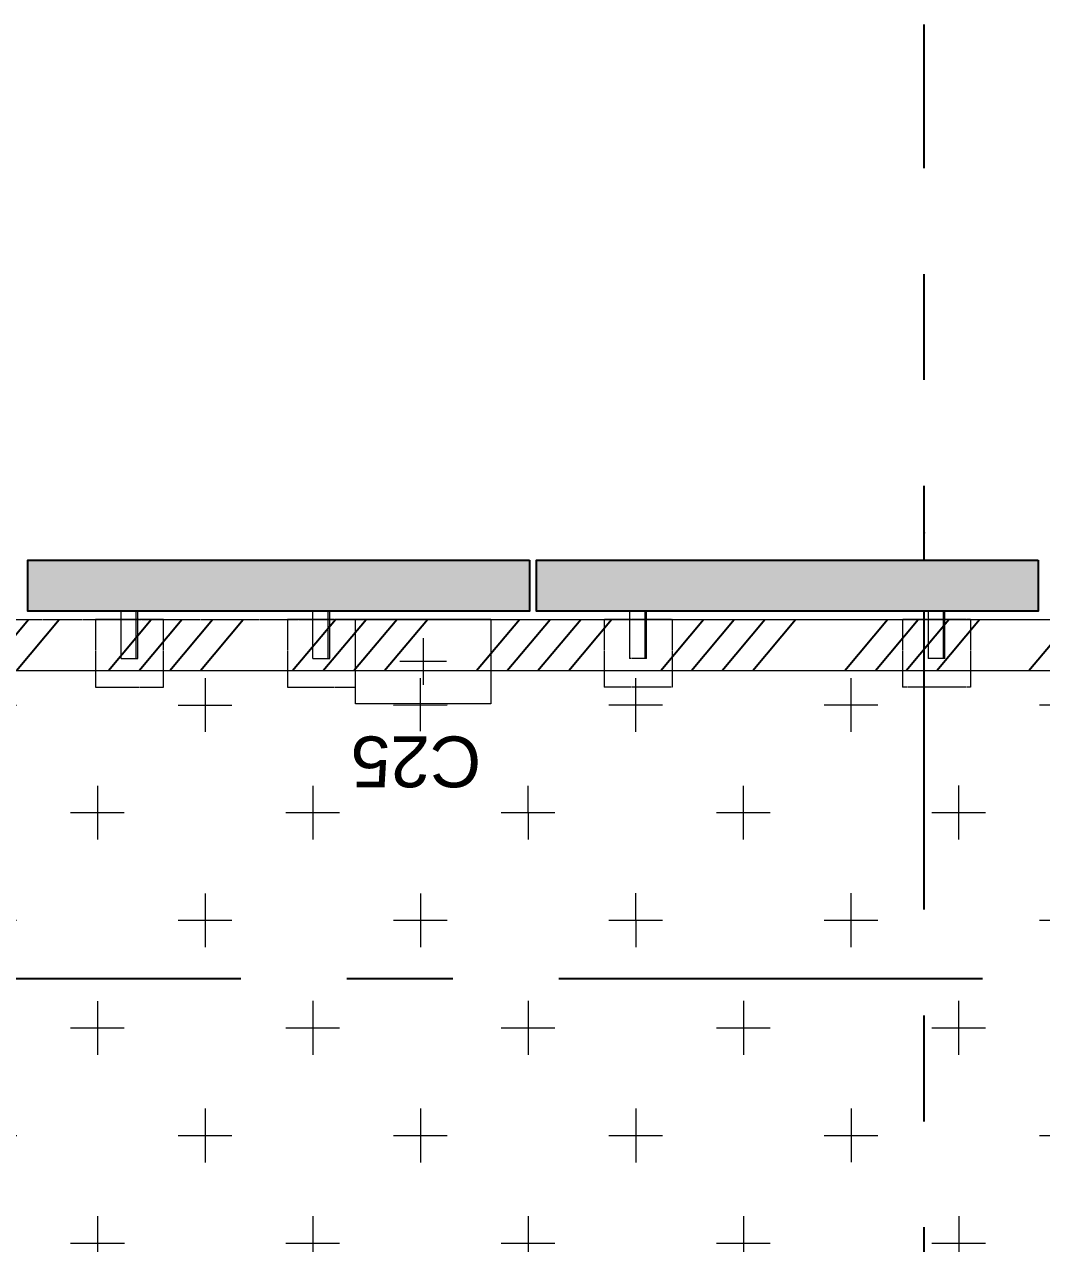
# Model space of a CAD drawing. Header units: millimetres. Extents: x 652937 to 1670132, y 1473552 to 2851037.
# Drawn here: x 762454 to 765454, y 1555929 to 1559526 of the extents above; entities that cross this region are included whole.
import ezdxf
from ezdxf.enums import TextEntityAlignment as Align

# ---------------------------------------------------------------- set-up
doc = ezdxf.new("R2010")
doc.units = ezdxf.units.MM
doc.linetypes.add('HIDDEN', pattern=[0.375, 0.25, -0.125])
doc.linetypes.add('TA_GL_005.00000', pattern=[13.75, 5, -1.25, 1.25, -1.25, 5])
for name, color, linetype in [('000 - 0_SYM_DWG_GRID-BUBBLE_MAIN_COLOR_1', 3, 'Continuous'), ('000 - 0_SYM_DWG_GRIDLINE_MAIN_COLOR_251', 251, 'Continuous'), ('000 - CONCRETE_COL_HATCH_', 251, 'Continuous'), ('000 - CONCRETE_COL_WIPEOUT_', 250, 'Continuous'), ('000 - CONCRETE_WALL_MAIN_COLOR_4', 4, 'Continuous'), ('000 - EXISTING_PRECAST_MAIN_COLOR_1', 1, 'Continuous'), ('DIM', 1, 'Continuous'), ('TEXT', 3, 'Continuous')]:
    doc.layers.add(name, color=color, linetype=linetype)
for name, color, linetype, lineweight in [('A-FLOR-E', 2, 'Continuous', 9), ('A-WALL', 2, 'Continuous', 25), ('S-230-A-FLOOR', 2, 'Continuous', 9)]:
    doc.layers.add(name, color=color, linetype=linetype, lineweight=lineweight)
doc.styles.add('Arial', font='arial.ttf')
doc.styles.add('TA', font='', dxfattribs={"height": 4.5})
doc.styles.get('TA').set_extended_font_data('Cordia New')

# ---------------------------------------------------------------- blocks, each defined once
blk = doc.blocks.new('C25')
at = {"layer": 'S-230-A-FLOOR', "color": 251}
for p, q in [((0, 0.0686), (0, -0.0686)), ((-0.0686, 0), (0.0686, 0))]:
    blk.add_line(p, q, dxfattribs=at)
at = {"layer": 'S-230-A-FLOOR', "color": 11, "linetype": 'HIDDEN', "ltscale": 5}
blk.add_lwpolyline([(0.125, 0.2), (0.125, -0.2), (-0.125, -0.2), (-0.125, 0.2)], close=True, dxfattribs=at)
blk = doc.blocks.new('*U9146')
at = {"layer": '000 - 0_SYM_DWG_GRIDLINE_MAIN_COLOR_251', "linetype": 'ByBlock', "ltscale": 5}
blk.add_line((30, 0), (-372.229, 0), dxfattribs=at)
at = {"layer": '000 - 0_SYM_DWG_GRIDLINE_MAIN_COLOR_251', "color": 3}
blk.add_point((-342.229, 0), dxfattribs=at)
at = {"style": 'TA', "flags": 1}
blk.add_attdef('LOCATION', (6, -6), '', height=4.5, rotation=270, dxfattribs=at)
at = {"layer": '000 - 0_SYM_DWG_GRID-BUBBLE_MAIN_COLOR_1', "style": 'Arial'}
blk.add_attdef('GRID-HEAD', text='', height=4, rotation=270, dxfattribs=at).set_placement((56.875, 0), align=Align.MIDDLE_CENTER)
blk = doc.blocks.new('*U9152')
at = {"layer": '000 - 0_SYM_DWG_GRIDLINE_MAIN_COLOR_251', "linetype": 'ByBlock', "ltscale": 5}
blk.add_line((30, 0), (-526.696, 0), dxfattribs=at)
at = {"style": 'TA', "flags": 1}
blk.add_attdef('LOCATION', (6, -6), '', height=4.5, rotation=270, dxfattribs=at)
at = {"layer": '000 - 0_SYM_DWG_GRID-BUBBLE_MAIN_COLOR_1', "style": 'Arial'}
blk.add_attdef('GRID-HEAD', text='', height=4, rotation=270, dxfattribs=at).set_placement((98.128, 0), align=Align.MIDDLE_CENTER)
blk = doc.blocks.new('W-1-PP18-ST_ENT3_REV02_20260413-040446_PP18_ENT_3_Y_DIMS')
at = {"layer": '000 - 0_SYM_DWG_GRIDLINE_MAIN_COLOR_251', "linetype": 'TA_GL_005.00000'}
for name, p, xscale, yscale, zscale, rotation in [('*U9146', (9900, 1155.8), 50.00000000000017, 50.00000000000017, 50.00000000000017, 90), ('*U9152', (-4084.8, -14640), 50.00000000000004, 50.00000000000004, 50.00000000000004, 180)]:
    blk.add_blockref(name, p, dxfattribs=dict(at, xscale=xscale, yscale=yscale, zscale=zscale, rotation=rotation))
blk = doc.blocks.new('*U8398')
blk.add_wipeout([(740, 75), (740, -75), (-740, -75), (-740, 75)]).dxf.layer = '000 - CONCRETE_COL_WIPEOUT_'
at = {"layer": '000 - CONCRETE_COL_HATCH_'}
h = blk.add_hatch(dxfattribs=at)
h.set_pattern_fill('AR-CONC', color=256, scale=0.05, style=0)
h.paths.add_polyline_path([(-740, -75), (-740, 75), (740, 75), (740, -75)])
at = {"layer": '000 - CONCRETE_WALL_MAIN_COLOR_4'}
blk.add_lwpolyline([(-740, -75), (-740, 75), (740, 75), (740, -75), (-740, -75)], close=True, dxfattribs=at)
blk = doc.blocks.new('W-1-PP18-ST_ENT3_REV02_20260413-050421_PP18_ENT3_MAIN_PLAN')
at = {"layer": 'A-FLOR-E'}
h = blk.add_hatch(dxfattribs=at)
h.set_pattern_fill('CROSS', color=250, scale=50, angle=210.769)
h.set_pattern_definition([(90.0083, (9903.9, -26817.58), (-317.546, 317.454), [158.75, -476.25]), (180.0083, (9983.25, -26738.2), (-317.454, -317.546), [158.75, -476.25])])
h.paths.add_polyline_path([(10552.8, -11720.1), (10552.7, -10920), (11302.5, -10919.9), (11302.6, -11720)], flags=16)
h.paths.add_polyline_path([(18712.4, -10369.2), (18712.7, -10275.1), (20062.2, -10275), (20062.2, -7304.8), (20062.2, 1006.5), (8350.2, 1013.8), (8352.6, -15559), (13097.4, -15549.9), (13097.4, -10370)])
at = {"layer": 'TEXT'}
h = blk.add_hatch(dxfattribs=at)
h.set_pattern_fill('ANSI34', color=250, scale=21.831008, angle=305.769)
h.set_pattern_definition([(230.0083, (16484.82, -22407.65), (318.622, -267.277), []), (230.0083, (16387.17, -22416.2), (318.622, -267.277), []), (230.0083, (16289.52, -22424.77), (318.622, -267.277), []), (230.0083, (16191.87, -22433.32), (318.622, -267.277), [])])
h.paths.add_polyline_path([(8351.9, -15550.1), (8350.2, 1004.8), (20060.2, 1006.6), (20061.9, -15548.3)], flags=16)
h.paths.add_polyline_path([(8201.9, -15700.1), (8201.1, 1155.7), (20210.7, 1155.9), (20211.5, -15699.8)])
at = {"layer": '000 - EXISTING_PRECAST_MAIN_COLOR_1', "linetype": 'HIDDEN', "lineweight": 0, "ltscale": 8}
for p, q in [((9763.7, -15500), (9963.7, -15500)), ((9763.7, -15700), (9763.7, -15500)), ((9963.7, -15700), (9963.7, -15500)), ((10643.7, -15500), (10843.7, -15500)), ((10643.7, -15700), (10643.7, -15500)), ((10843.7, -15700), (10843.7, -15500)), ((11777.6, -15500), (11577.6, -15500)), ((11577.6, -15500), (11577.6, -15700)), ((11777.6, -15700), (11777.6, -15500)), ((12343.7, -15500), (12143.7, -15500)), ((12143.7, -15500), (12143.7, -15700)), ((12343.7, -15700), (12343.7, -15500)), ((9838.7, -15585), (9888.7, -15585)), ((9838.7, -15585), (9838.7, -15725)), ((9843.7, -15725), (9843.7, -15585)), ((9888.7, -15725), (9888.7, -15585)), ((10718.7, -15585), (10768.7, -15585)), ((10718.7, -15585), (10718.7, -15725)), ((10723.7, -15725), (10723.7, -15585)), ((10768.7, -15725), (10768.7, -15585)), ((11702.6, -15585), (11652.6, -15585)), ((11652.6, -15585), (11652.6, -15725)), ((11657.6, -15585), (11657.6, -15725)), ((11702.6, -15585), (11702.6, -15725)), ((12268.7, -15585), (12218.7, -15585)), ((12218.7, -15585), (12218.7, -15725)), ((12223.7, -15585), (12223.7, -15725)), ((12268.7, -15585), (12268.7, -15725)), ((9763.7, -15700), (9838.7, -15700)), ((9838.7, -15700), (9888.7, -15700)), ((9888.7, -15700), (9963.7, -15700)), ((10643.7, -15700), (10718.7, -15700)), ((10718.7, -15700), (10768.7, -15700)), ((10768.7, -15700), (10843.7, -15700)), ((11577.6, -15700), (11777.6, -15700)), ((12143.7, -15700), (12343.7, -15700)), ((9563.7, -15725), (11043.7, -15725)), ((9563.7, -15725), (9563.7, -15875)), ((9763.7, -15735), (9763.7, -15725)), ((9763.7, -15725), (9963.7, -15725)), ((9763.7, -15735), (9963.7, -15735)), ((9838.7, -15725), (9888.7, -15725)), ((9963.7, -15735), (9963.7, -15725)), ((10643.7, -15735), (10643.7, -15725)), ((10643.7, -15725), (10843.7, -15725)), ((10643.7, -15735), (10843.7, -15735)), ((10718.7, -15725), (10768.7, -15725)), ((10843.7, -15735), (10843.7, -15725)), ((11043.7, -15725), (11043.7, -15875)), ((11063.7, -15725), (12543.7, -15725)), ((11063.7, -15725), (11063.7, -15875)), ((11577.6, -15735), (11577.6, -15725)), ((11577.6, -15725), (11777.6, -15725)), ((11577.6, -15735), (11777.6, -15735)), ((11702.6, -15725), (11652.6, -15725)), ((11777.6, -15735), (11777.6, -15725)), ((12143.7, -15735), (12143.7, -15725)), ((12143.7, -15725), (12343.7, -15725)), ((12143.7, -15735), (12343.7, -15735)), ((12268.7, -15725), (12218.7, -15725)), ((12343.7, -15735), (12343.7, -15725)), ((12543.7, -15725), (12543.7, -15875)), ((9563.7, -15875), (11043.7, -15875)), ((11063.7, -15875), (12543.7, -15875))]:
    blk.add_line(p, q, dxfattribs=at)
at = {"layer": 'A-WALL', "color": 2, "lineweight": 13}
blk.add_lwpolyline([(20062.2, 1006.5), (20062.2, -15549.9), (8352.6, -15549.9), (8350.2, 1004.8)], close=True, dxfattribs=at)
blk.add_lwpolyline([(11602.5, -15699.9), (8327.6, -15699.9)], dxfattribs=at)
at = {"layer": 'A-WALL', "color": 253, "linetype": 'HIDDEN', "lineweight": 13, "ltscale": 8}
blk.add_lwpolyline([(15283.8, -15699.9), (11602.5, -15699.9)], dxfattribs=at)
at = {"color": 6}
blk.add_blockref('W-1-PP18-ST_ENT3_REV02_20260413-040446_PP18_ENT_3_Y_DIMS', (0, 0), dxfattribs=at)
at = {"layer": 'S-230-A-FLOOR', "color": 4, "xscale": 999.9999999999999, "yscale": 999.9999999999999, "zscale": 999.9999999999999, "rotation": 90.00830800784766}
blk.add_blockref('C25', (11377.6, -15576.1), dxfattribs=at)
for p in [(10303.7, -15800), (11803.7, -15800)]:
    blk.add_blockref('*U8398', p)
at = {"layer": 'DIM', "color": 3, "insert": (11398.6, -15281), "char_height": 150, "attachment_point": 5, "rotation": 0.0083, "style": 'Arial', "bg_fill": 3, "box_fill_scale": 1.1, "bg_fill_color": 256, "bg_fill_true_color": 13158600, "bg_fill_transparency": 0}
blk.add_mtext('\\A1;C25', dxfattribs=at)

msp = doc.modelspace()

# ---------------------------------------------------------------- block references
at = {"color": 6, "rotation": 180}
msp.add_blockref('W-1-PP18-ST_ENT3_REV02_20260413-050421_PP18_ENT3_MAIN_PLAN', (775008.1769, 1542070.4203), dxfattribs=at)

doc.saveas('drawing.dxf')
